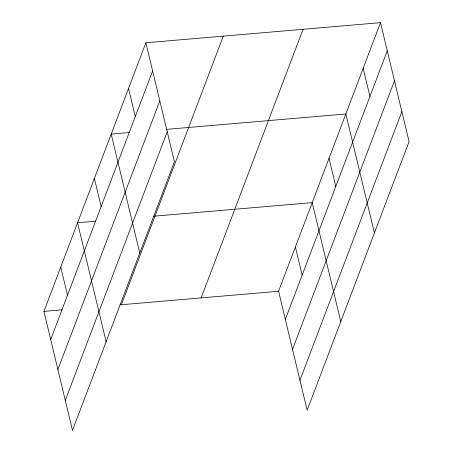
<?xml version="1.0" encoding="UTF-8"?>
<svg xmlns="http://www.w3.org/2000/svg" width="453" height="453" viewBox="0 0 453 453"><rect width="100%" height="100%" fill="white"/><g stroke="black" fill="none" stroke-linecap="round" stroke-linejoin="round"><path stroke-width="0.68" d="M145.86 42.769L174.422 161.732L72.491 430.35L43.93 311.387L145.86 42.769L380.509 22.65L409.07 141.613L307.14 410.231L278.578 291.268L380.509 22.65M50.685 339.524L152.616 70.906M57.882 369.495L159.813 100.877M65.294 400.378L167.231 131.761M121.364 304.744L223.295 36.127M201.143 297.904L303.074 29.286M285.333 319.405L387.264 50.787M292.525 349.376L394.461 80.764M299.943 380.26L401.873 111.642M129.507 132.531L111.206 134.099L139.767 253.063M166.817 129.332L345.849 113.98L374.41 232.944M95.872 221.172L77.571 222.74L106.132 341.709M153.595 216.223L312.213 202.621L340.775 321.59M43.93 311.387L62.231 309.812M119.954 304.863L278.578 291.268M363.181 68.312L369.937 96.455M329.031 158.301L335.786 186.438M295.396 246.942L302.151 275.084M128.533 88.431L135.288 116.574M94.388 178.42L101.144 206.557M60.747 267.06L67.503 295.203"/></g></svg>
